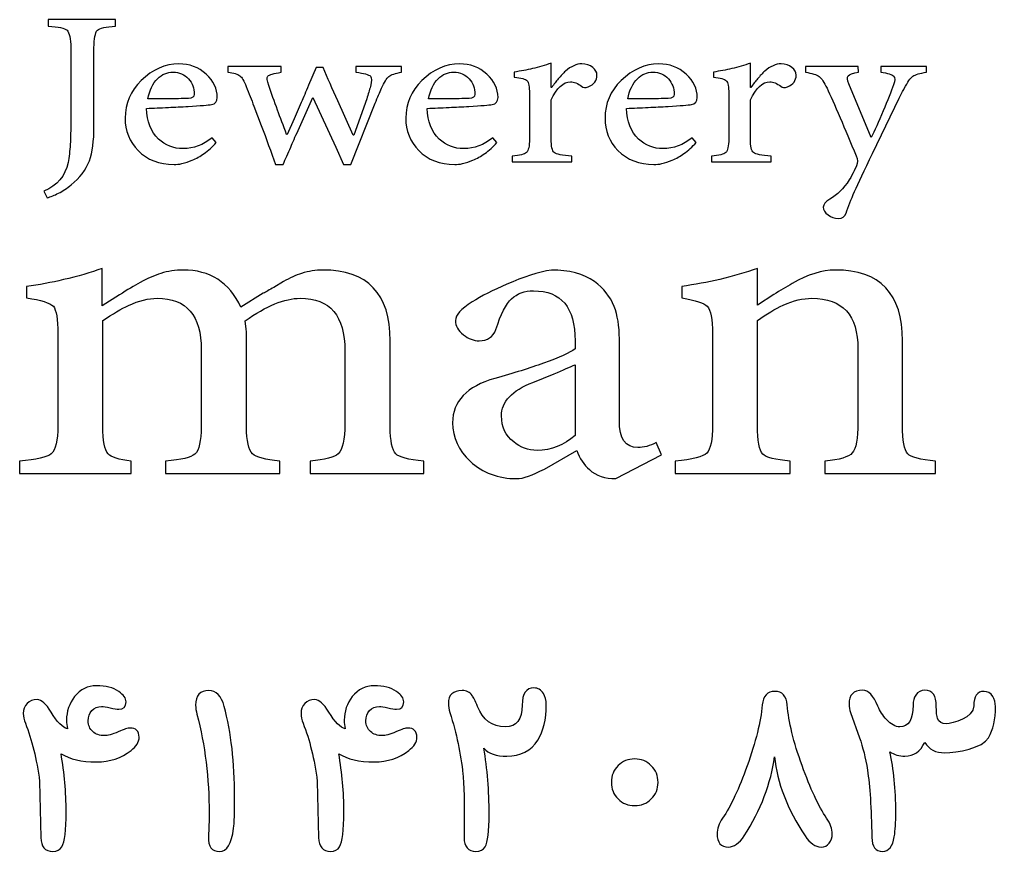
# Model space of a CAD drawing. Header units: millimetres. Extents: x -16 to 19.5, y -17.4 to 19.4.
# Drawn here: x 0.09 to 19.54, y -17.38 to -0.8 of the extents above; entities that cross this region are included whole.
import ezdxf

# ---------------------------------------------------------------- set-up
doc = ezdxf.new("R2010")
doc.units = ezdxf.units.MM
doc.header["$MEASUREMENT"] = 0
doc.layers.add('Layer 1', color=7, linetype='Continuous')

msp = doc.modelspace()

# ---------------------------------------------------------------- linework, layer by layer
at = {"layer": 'Layer 1', "color": 250}
for points, knots in [([(1.9991, -0.9267), (1.8048, -0.9387), (1.6849, -0.9666), (1.6401, -1.0103), (1.5935, -1.0562), (1.5699, -1.1716), (1.5699, -1.3568), (1.5699, -1.3568), (1.5699, -2.9266), (1.5699, -2.9266), (1.5699, -3.2173), (1.5395, -3.4452), (1.4796, -3.6103), (1.4101, -3.7934), (1.2884, -3.9536), (1.1137, -4.0912), (1.0333, -4.1564), (0.9493, -4.2122), (0.8622, -4.258), (0.7839, -4.2979), (0.7091, -4.3279), (0.6375, -4.3476), (0.6375, -4.3476), (0.5736, -4.2164), (0.5736, -4.2164), (0.8379, -4.1049), (0.9977, -3.9148), (1.0534, -3.6463), (1.0735, -3.5408), (1.088, -3.4181), (1.0972, -3.2791), (1.1039, -3.1577), (1.1074, -2.9993), (1.1074, -2.8042), (1.1074, -2.8042), (1.1074, -1.3568), (1.1074, -1.3568), (1.1074, -1.1716), (1.0827, -1.0562), (1.0333, -1.0103), (0.9864, -0.9666), (0.8612, -0.9387), (0.6576, -0.9267), (0.6576, -0.9267), (0.6576, -0.7955), (0.6576, -0.7955), (0.6576, -0.7955), (1.9991, -0.7955), (1.9991, -0.7955), (1.9991, -0.7955), (1.9991, -0.9267), (1.9991, -0.9267)], [0, 0, 0, 0, 0.0588235, 0.0588235, 0.0588235, 0.1176471, 0.1176471, 0.1176471, 0.1764706, 0.1764706, 0.1764706, 0.2352941, 0.2352941, 0.2352941, 0.2941176, 0.2941176, 0.2941176, 0.3529412, 0.3529412, 0.3529412, 0.4117647, 0.4117647, 0.4117647, 0.4705882, 0.4705882, 0.4705882, 0.5294118, 0.5294118, 0.5294118, 0.5882353, 0.5882353, 0.5882353, 0.6470588, 0.6470588, 0.6470588, 0.7058824, 0.7058824, 0.7058824, 0.7647059, 0.7647059, 0.7647059, 0.8235294, 0.8235294, 0.8235294, 0.8823529, 0.8823529, 0.8823529, 0.9411765, 0.9411765, 0.9411765, 1, 1, 1, 1]), ([(4.0086, -3.2465), (3.9324, -3.3318), (3.8509, -3.4056), (3.7637, -3.4673), (3.6875, -3.5209), (3.6092, -3.5657), (3.5291, -3.6014), (3.4593, -3.6292), (3.3901, -3.6511), (3.321, -3.667), (3.2653, -3.679), (3.2134, -3.685), (3.1665, -3.685), (2.8712, -3.685), (2.6324, -3.5915), (2.4486, -3.4045), (2.2768, -3.2295), (2.1907, -3.0143), (2.1907, -2.7596), (2.1907, -2.4672), (2.2969, -2.2181), (2.5093, -2.0131), (2.7375, -1.7905), (2.988, -1.6791), (3.2607, -1.6791), (3.2607, -1.6791), (3.2639, -1.6791), (3.2639, -1.6791), (3.4738, -1.6791), (3.6551, -1.7475), (3.8075, -1.8847), (3.9549, -2.0181), (4.0287, -2.1737), (4.0287, -2.3504), (4.0287, -2.428), (3.9895, -2.4749), (3.9116, -2.4908), (3.8509, -2.4989), (3.6964, -2.5109), (3.4484, -2.5264), (3.3164, -2.5346), (3.1845, -2.5416), (3.0525, -2.5476), (2.8984, -2.5557), (2.7537, -2.5614), (2.62, -2.5656), (2.6243, -2.8281), (2.7036, -3.0323), (2.8578, -3.1773), (2.9922, -3.305), (3.1552, -3.3685), (3.3478, -3.3685), (3.5556, -3.3685), (3.7482, -3.2958), (3.9246, -3.1505), (3.9246, -3.1505), (4.0086, -3.2465), (4.0086, -3.2465)], [0, 0, 0, 0, 0.0526316, 0.0526316, 0.0526316, 0.1052632, 0.1052632, 0.1052632, 0.1578947, 0.1578947, 0.1578947, 0.2105263, 0.2105263, 0.2105263, 0.2631579, 0.2631579, 0.2631579, 0.3157895, 0.3157895, 0.3157895, 0.3684211, 0.3684211, 0.3684211, 0.4210526, 0.4210526, 0.4210526, 0.4736842, 0.4736842, 0.4736842, 0.5263158, 0.5263158, 0.5263158, 0.5789474, 0.5789474, 0.5789474, 0.6315789, 0.6315789, 0.6315789, 0.6842105, 0.6842105, 0.6842105, 0.7368421, 0.7368421, 0.7368421, 0.7894737, 0.7894737, 0.7894737, 0.8421053, 0.8421053, 0.8421053, 0.8947368, 0.8947368, 0.8947368, 0.9473684, 0.9473684, 0.9473684, 1, 1, 1, 1]), ([(7.7018, -1.8462), (7.5786, -1.8642), (7.4936, -1.8931), (7.4467, -1.9326), (7.404, -1.9686), (7.3564, -2.0459), (7.3024, -2.1655), (7.2668, -2.2452), (7.2241, -2.3447), (7.1751, -2.4639), (7.1751, -2.4639), (6.6921, -3.6821), (6.6921, -3.6821), (6.6921, -3.6821), (6.5447, -3.6821), (6.5447, -3.6821), (6.5447, -3.6821), (6.3901, -3.336), (6.3901, -3.336), (6.3901, -3.336), (5.9305, -2.3507), (5.9305, -2.3507), (5.9305, -2.3507), (5.6387, -3.0044), (5.6387, -3.0044), (5.5805, -3.1317), (5.5315, -3.2432), (5.4913, -3.3385), (5.4376, -3.4602), (5.3882, -3.5745), (5.3434, -3.6821), (5.3434, -3.6821), (5.1858, -3.6821), (5.1858, -3.6821), (5.1011, -3.4372), (5.0069, -3.1794), (4.9042, -2.9088), (4.9042, -2.9088), (4.7564, -2.5207), (4.7564, -2.5207), (4.7099, -2.3955), (4.6594, -2.265), (4.6058, -2.1298), (4.561, -2.018), (4.5187, -1.9468), (4.4781, -1.9147), (4.4357, -1.8829), (4.3564, -1.86), (4.24, -1.8462), (4.24, -1.8462), (4.24, -1.7298), (4.24, -1.7298), (4.24, -1.7298), (5.3032, -1.7298), (5.3032, -1.7298), (5.3032, -1.7298), (5.3032, -1.8462), (5.3032, -1.8462), (5.1533, -1.8681), (5.0651, -1.8938), (5.0383, -1.9238), (5.0115, -1.9517), (5.0171, -2.0145), (5.0552, -2.1119), (5.1067, -2.2632), (5.1649, -2.4265), (5.2295, -2.6015), (5.2835, -2.749), (5.3434, -2.9098), (5.4108, -3.0852), (5.4108, -3.0852), (5.4207, -3.0852), (5.4207, -3.0852), (5.4207, -3.0852), (5.5618, -2.7747), (5.5618, -2.7747), (5.5618, -2.7747), (5.7026, -2.4491), (5.7026, -2.4491), (5.7449, -2.3517), (5.7932, -2.2371), (5.8469, -2.1059), (5.8469, -2.1059), (5.9978, -1.7506), (5.9978, -1.7506), (5.9978, -1.7506), (6.1386, -1.7506), (6.1386, -1.7506), (6.2257, -1.9573), (6.3231, -2.1803), (6.4304, -2.4191), (6.4304, -2.4191), (6.739, -3.1032), (6.739, -3.1032), (6.739, -3.1032), (6.7493, -3.1032), (6.7493, -3.1032), (6.7493, -3.1032), (7.0071, -2.3743), (7.0071, -2.3743), (7.0364, -2.283), (7.0611, -2.2015), (7.0812, -2.1298), (7.1123, -2.0244), (7.1123, -1.9559), (7.0812, -1.9238), (7.0477, -1.8921), (6.9514, -1.8663), (6.7927, -1.8462), (6.7927, -1.8462), (6.7927, -1.7298), (6.7927, -1.7298), (6.7927, -1.7298), (7.7018, -1.7298), (7.7018, -1.7298), (7.7018, -1.7298), (7.7018, -1.8462), (7.7018, -1.8462)], [0, 0, 0, 0, 0.025641, 0.025641, 0.025641, 0.0512821, 0.0512821, 0.0512821, 0.0769231, 0.0769231, 0.0769231, 0.1025641, 0.1025641, 0.1025641, 0.1282051, 0.1282051, 0.1282051, 0.1538462, 0.1538462, 0.1538462, 0.1794872, 0.1794872, 0.1794872, 0.2051282, 0.2051282, 0.2051282, 0.2307692, 0.2307692, 0.2307692, 0.2564103, 0.2564103, 0.2564103, 0.2820513, 0.2820513, 0.2820513, 0.3076923, 0.3076923, 0.3076923, 0.3333333, 0.3333333, 0.3333333, 0.3589744, 0.3589744, 0.3589744, 0.3846154, 0.3846154, 0.3846154, 0.4102564, 0.4102564, 0.4102564, 0.4358974, 0.4358974, 0.4358974, 0.4615385, 0.4615385, 0.4615385, 0.4871795, 0.4871795, 0.4871795, 0.5128205, 0.5128205, 0.5128205, 0.5384615, 0.5384615, 0.5384615, 0.5641026, 0.5641026, 0.5641026, 0.5897436, 0.5897436, 0.5897436, 0.6153846, 0.6153846, 0.6153846, 0.6410256, 0.6410256, 0.6410256, 0.6666667, 0.6666667, 0.6666667, 0.6923077, 0.6923077, 0.6923077, 0.7179487, 0.7179487, 0.7179487, 0.7435897, 0.7435897, 0.7435897, 0.7692308, 0.7692308, 0.7692308, 0.7948718, 0.7948718, 0.7948718, 0.8205128, 0.8205128, 0.8205128, 0.8461538, 0.8461538, 0.8461538, 0.8717949, 0.8717949, 0.8717949, 0.8974359, 0.8974359, 0.8974359, 0.9230769, 0.9230769, 0.9230769, 0.9487179, 0.9487179, 0.9487179, 0.974359, 0.974359, 0.974359, 1, 1, 1, 1]), ([(9.6034, -3.2465), (9.5272, -3.3318), (9.4457, -3.4056), (9.3586, -3.4673), (9.2824, -3.5209), (9.2041, -3.5657), (9.124, -3.6014), (9.0541, -3.6292), (8.985, -3.6511), (8.9158, -3.667), (8.8601, -3.679), (8.8083, -3.685), (8.7613, -3.685), (8.4661, -3.685), (8.2272, -3.5915), (8.0434, -3.4045), (7.8716, -3.2295), (7.7855, -3.0143), (7.7855, -2.7596), (7.7855, -2.4672), (7.8917, -2.2181), (8.1041, -2.0131), (8.3324, -1.7905), (8.5828, -1.6791), (8.8555, -1.6791), (8.8555, -1.6791), (8.8587, -1.6791), (8.8587, -1.6791), (9.0686, -1.6791), (9.2499, -1.7475), (9.4023, -1.8847), (9.5498, -2.0181), (9.6235, -2.1737), (9.6235, -2.3504), (9.6235, -2.428), (9.5844, -2.4749), (9.5064, -2.4908), (9.4457, -2.4989), (9.2912, -2.5109), (9.0432, -2.5264), (8.9113, -2.5346), (8.7793, -2.5416), (8.6474, -2.5476), (8.4932, -2.5557), (8.3486, -2.5614), (8.2149, -2.5656), (8.2191, -2.8281), (8.2985, -3.0323), (8.4527, -3.1773), (8.5871, -3.305), (8.75, -3.3685), (8.9427, -3.3685), (9.1504, -3.3685), (9.3431, -3.2958), (9.5195, -3.1505), (9.5195, -3.1505), (9.6034, -3.2465), (9.6034, -3.2465)], [0, 0, 0, 0, 0.0526316, 0.0526316, 0.0526316, 0.1052632, 0.1052632, 0.1052632, 0.1578947, 0.1578947, 0.1578947, 0.2105263, 0.2105263, 0.2105263, 0.2631579, 0.2631579, 0.2631579, 0.3157895, 0.3157895, 0.3157895, 0.3684211, 0.3684211, 0.3684211, 0.4210526, 0.4210526, 0.4210526, 0.4736842, 0.4736842, 0.4736842, 0.5263158, 0.5263158, 0.5263158, 0.5789474, 0.5789474, 0.5789474, 0.6315789, 0.6315789, 0.6315789, 0.6842105, 0.6842105, 0.6842105, 0.7368421, 0.7368421, 0.7368421, 0.7894737, 0.7894737, 0.7894737, 0.8421053, 0.8421053, 0.8421053, 0.8947368, 0.8947368, 0.8947368, 0.9473684, 0.9473684, 0.9473684, 1, 1, 1, 1]), ([(10.6935, -2.1508), (10.7383, -2.0848), (10.782, -2.0269), (10.8244, -1.9776), (10.8738, -1.9179), (10.9214, -1.8668), (10.9687, -1.8252), (11.0805, -1.7278), (11.1888, -1.6791), (11.2939, -1.6791), (11.3811, -1.6791), (11.4537, -1.7027), (11.5119, -1.7504), (11.568, -1.7945), (11.5959, -1.8453), (11.5959, -1.9028), (11.5959, -2.0121), (11.538, -2.0908), (11.4213, -2.1388), (11.3655, -2.1585), (11.3207, -2.1546), (11.2876, -2.1268), (11.2138, -2.0672), (11.1412, -2.0372), (11.0692, -2.0372), (10.9239, -2.0372), (10.7954, -2.1578), (10.6836, -2.3984), (10.6836, -2.3984), (10.6836, -3.1774), (10.6836, -3.1774), (10.6836, -3.3227), (10.7037, -3.4123), (10.7439, -3.4462), (10.7866, -3.48), (10.9038, -3.504), (11.0964, -3.5178), (11.0964, -3.5178), (11.0964, -3.6342), (11.0964, -3.6342), (11.0964, -3.6342), (9.9054, -3.6342), (9.9054, -3.6342), (9.9054, -3.6342), (9.9054, -3.5178), (9.9054, -3.5178), (10.0596, -3.504), (10.1548, -3.48), (10.1904, -3.4462), (10.2307, -3.4081), (10.2508, -3.3192), (10.2508, -3.1774), (10.2508, -3.1774), (10.2508, -2.2732), (10.2508, -2.2732), (10.2508, -2.1356), (10.2352, -2.0502), (10.2038, -2.0164), (10.1724, -1.9843), (10.0864, -1.9596), (9.9456, -1.9416), (9.9456, -1.9416), (9.9456, -1.8431), (9.9456, -1.8431), (10.0775, -1.823), (10.1996, -1.8005), (10.3111, -1.7747), (10.4384, -1.7447), (10.563, -1.7077), (10.6836, -1.6639), (10.6836, -1.6639), (10.6836, -2.1508), (10.6836, -2.1508), (10.6836, -2.1508), (10.6935, -2.1508), (10.6935, -2.1508)], [0, 0, 0, 0, 0.04, 0.04, 0.04, 0.08, 0.08, 0.08, 0.12, 0.12, 0.12, 0.16, 0.16, 0.16, 0.2, 0.2, 0.2, 0.24, 0.24, 0.24, 0.28, 0.28, 0.28, 0.32, 0.32, 0.32, 0.36, 0.36, 0.36, 0.4, 0.4, 0.4, 0.44, 0.44, 0.44, 0.48, 0.48, 0.48, 0.52, 0.52, 0.52, 0.56, 0.56, 0.56, 0.6, 0.6, 0.6, 0.64, 0.64, 0.64, 0.68, 0.68, 0.68, 0.72, 0.72, 0.72, 0.76, 0.76, 0.76, 0.8, 0.8, 0.8, 0.84, 0.84, 0.84, 0.88, 0.88, 0.88, 0.92, 0.92, 0.92, 0.96, 0.96, 0.96, 1, 1, 1, 1]), ([(13.5749, -3.2465), (13.4987, -3.3318), (13.4172, -3.4056), (13.3301, -3.4673), (13.2539, -3.5209), (13.1756, -3.5657), (13.0955, -3.6014), (13.0256, -3.6292), (12.9565, -3.6511), (12.8874, -3.667), (12.8316, -3.679), (12.7798, -3.685), (12.7328, -3.685), (12.4376, -3.685), (12.1987, -3.5915), (12.0149, -3.4045), (11.8431, -3.2295), (11.7571, -3.0143), (11.7571, -2.7596), (11.7571, -2.4672), (11.8632, -2.2181), (12.0756, -2.0131), (12.3039, -1.7905), (12.5543, -1.6791), (12.827, -1.6791), (12.827, -1.6791), (12.8302, -1.6791), (12.8302, -1.6791), (13.0401, -1.6791), (13.2214, -1.7475), (13.3738, -1.8847), (13.5213, -2.0181), (13.595, -2.1737), (13.595, -2.3504), (13.595, -2.428), (13.5559, -2.4749), (13.4779, -2.4908), (13.4172, -2.4989), (13.2627, -2.5109), (13.0147, -2.5264), (12.8828, -2.5346), (12.7508, -2.5416), (12.6189, -2.5476), (12.4647, -2.5557), (12.3201, -2.5614), (12.1864, -2.5656), (12.1906, -2.8281), (12.27, -3.0323), (12.4242, -3.1773), (12.5586, -3.305), (12.7215, -3.3685), (12.9142, -3.3685), (13.1219, -3.3685), (13.3146, -3.2958), (13.491, -3.1505), (13.491, -3.1505), (13.5749, -3.2465), (13.5749, -3.2465)], [0, 0, 0, 0, 0.0526316, 0.0526316, 0.0526316, 0.1052632, 0.1052632, 0.1052632, 0.1578947, 0.1578947, 0.1578947, 0.2105263, 0.2105263, 0.2105263, 0.2631579, 0.2631579, 0.2631579, 0.3157895, 0.3157895, 0.3157895, 0.3684211, 0.3684211, 0.3684211, 0.4210526, 0.4210526, 0.4210526, 0.4736842, 0.4736842, 0.4736842, 0.5263158, 0.5263158, 0.5263158, 0.5789474, 0.5789474, 0.5789474, 0.6315789, 0.6315789, 0.6315789, 0.6842105, 0.6842105, 0.6842105, 0.7368421, 0.7368421, 0.7368421, 0.7894737, 0.7894737, 0.7894737, 0.8421053, 0.8421053, 0.8421053, 0.8947368, 0.8947368, 0.8947368, 0.9473684, 0.9473684, 0.9473684, 1, 1, 1, 1]), ([(14.665, -2.1508), (14.7098, -2.0848), (14.7535, -2.0269), (14.7959, -1.9776), (14.8453, -1.9179), (14.8929, -1.8668), (14.9402, -1.8252), (15.052, -1.7278), (15.1603, -1.6791), (15.2654, -1.6791), (15.3526, -1.6791), (15.4252, -1.7027), (15.4834, -1.7504), (15.5395, -1.7945), (15.5674, -1.8453), (15.5674, -1.9028), (15.5674, -2.0121), (15.5095, -2.0908), (15.3928, -2.1388), (15.337, -2.1585), (15.2922, -2.1546), (15.2591, -2.1268), (15.1853, -2.0672), (15.1127, -2.0372), (15.0407, -2.0372), (14.8954, -2.0372), (14.767, -2.1578), (14.6551, -2.3984), (14.6551, -2.3984), (14.6551, -3.1774), (14.6551, -3.1774), (14.6551, -3.3227), (14.6752, -3.4123), (14.7154, -3.4462), (14.7581, -3.48), (14.8753, -3.504), (15.0679, -3.5178), (15.0679, -3.5178), (15.0679, -3.6342), (15.0679, -3.6342), (15.0679, -3.6342), (13.8769, -3.6342), (13.8769, -3.6342), (13.8769, -3.6342), (13.8769, -3.5178), (13.8769, -3.5178), (14.0311, -3.504), (14.1263, -3.48), (14.1619, -3.4462), (14.2022, -3.4081), (14.2223, -3.3192), (14.2223, -3.1774), (14.2223, -3.1774), (14.2223, -2.2732), (14.2223, -2.2732), (14.2223, -2.1356), (14.2067, -2.0502), (14.1753, -2.0164), (14.1439, -1.9843), (14.0579, -1.9596), (13.9171, -1.9416), (13.9171, -1.9416), (13.9171, -1.8431), (13.9171, -1.8431), (14.049, -1.823), (14.1711, -1.8005), (14.2826, -1.7747), (14.4099, -1.7447), (14.5345, -1.7077), (14.6551, -1.6639), (14.6551, -1.6639), (14.6551, -2.1508), (14.6551, -2.1508), (14.6551, -2.1508), (14.665, -2.1508), (14.665, -2.1508)], [0, 0, 0, 0, 0.04, 0.04, 0.04, 0.08, 0.08, 0.08, 0.12, 0.12, 0.12, 0.16, 0.16, 0.16, 0.2, 0.2, 0.2, 0.24, 0.24, 0.24, 0.28, 0.28, 0.28, 0.32, 0.32, 0.32, 0.36, 0.36, 0.36, 0.4, 0.4, 0.4, 0.44, 0.44, 0.44, 0.48, 0.48, 0.48, 0.52, 0.52, 0.52, 0.56, 0.56, 0.56, 0.6, 0.6, 0.6, 0.64, 0.64, 0.64, 0.68, 0.68, 0.68, 0.72, 0.72, 0.72, 0.76, 0.76, 0.76, 0.8, 0.8, 0.8, 0.84, 0.84, 0.84, 0.88, 0.88, 0.88, 0.92, 0.92, 0.92, 0.96, 0.96, 0.96, 1, 1, 1, 1]), ([(18.1638, -1.8462), (18.0319, -1.8642), (17.9412, -1.891), (17.8918, -1.927), (17.8453, -1.9605), (17.7881, -2.0413), (17.7211, -2.1687), (17.6918, -2.2205), (17.6583, -2.2858), (17.6202, -2.3655), (17.6202, -2.3655), (17.0903, -3.4641), (17.0903, -3.4641), (16.9249, -3.8024), (16.8049, -4.0564), (16.7312, -4.2253), (16.6596, -4.3823), (16.6028, -4.5259), (16.5604, -4.655), (16.54, -4.7249), (16.4888, -4.7598), (16.4063, -4.7598), (16.3325, -4.7598), (16.2641, -4.7365), (16.2017, -4.6907), (16.1389, -4.6434), (16.1075, -4.5912), (16.1075, -4.5358), (16.1075, -4.4779), (16.1502, -4.4243), (16.2348, -4.3746), (16.3848, -4.2948), (16.5146, -4.1664), (16.6243, -3.9893), (16.6645, -3.9237), (16.698, -3.8652), (16.7248, -3.8133), (16.7248, -3.8133), (16.7718, -3.7089), (16.7718, -3.7089), (16.7961, -3.6531), (16.7929, -3.5875), (16.7615, -3.512), (16.6497, -3.2372), (16.5435, -2.9846), (16.443, -2.7536), (16.3336, -2.4992), (16.2461, -2.3027), (16.1816, -2.1655), (16.1255, -2.048), (16.074, -1.9707), (16.027, -1.9326), (15.9734, -1.8931), (15.8817, -1.8642), (15.7519, -1.8462), (15.7519, -1.8462), (15.7519, -1.7298), (15.7519, -1.7298), (15.7519, -1.7298), (16.8049, -1.7298), (16.8049, -1.7298), (16.8049, -1.7298), (16.812, -1.8462), (16.812, -1.8462), (16.6956, -1.8642), (16.6264, -1.8878), (16.6038, -1.9178), (16.5795, -1.9457), (16.583, -1.9997), (16.6141, -2.079), (16.6141, -2.079), (17.0635, -3.1476), (17.0635, -3.1476), (17.1281, -3.016), (17.2078, -2.8389), (17.3016, -2.6163), (17.3891, -2.4075), (17.4583, -2.2332), (17.5098, -2.0939), (17.5408, -2.0124), (17.5408, -1.9559), (17.5098, -1.9238), (17.4762, -1.89), (17.3912, -1.8642), (17.2547, -1.8462), (17.2547, -1.8462), (17.2547, -1.7298), (17.2547, -1.7298), (17.2547, -1.7298), (18.1638, -1.7298), (18.1638, -1.7298), (18.1638, -1.7298), (18.1638, -1.8462), (18.1638, -1.8462)], [0, 0, 0, 0, 0.0322581, 0.0322581, 0.0322581, 0.0645161, 0.0645161, 0.0645161, 0.0967742, 0.0967742, 0.0967742, 0.1290323, 0.1290323, 0.1290323, 0.1612903, 0.1612903, 0.1612903, 0.1935484, 0.1935484, 0.1935484, 0.2258065, 0.2258065, 0.2258065, 0.2580645, 0.2580645, 0.2580645, 0.2903226, 0.2903226, 0.2903226, 0.3225806, 0.3225806, 0.3225806, 0.3548387, 0.3548387, 0.3548387, 0.3870968, 0.3870968, 0.3870968, 0.4193548, 0.4193548, 0.4193548, 0.4516129, 0.4516129, 0.4516129, 0.483871, 0.483871, 0.483871, 0.516129, 0.516129, 0.516129, 0.5483871, 0.5483871, 0.5483871, 0.5806452, 0.5806452, 0.5806452, 0.6129032, 0.6129032, 0.6129032, 0.6451613, 0.6451613, 0.6451613, 0.6774194, 0.6774194, 0.6774194, 0.7096774, 0.7096774, 0.7096774, 0.7419355, 0.7419355, 0.7419355, 0.7741935, 0.7741935, 0.7741935, 0.8064516, 0.8064516, 0.8064516, 0.8387097, 0.8387097, 0.8387097, 0.8709677, 0.8709677, 0.8709677, 0.9032258, 0.9032258, 0.9032258, 0.9354839, 0.9354839, 0.9354839, 0.9677419, 0.9677419, 0.9677419, 1, 1, 1, 1]), ([(3.1432, -1.8431), (3.0293, -1.8431), (2.9273, -1.8869), (2.8381, -1.9743), (2.7417, -2.0703), (2.6772, -2.2044), (2.6433, -2.3776), (2.6433, -2.3776), (3.0427, -2.3776), (3.0427, -2.3776), (3.1926, -2.3755), (3.3288, -2.3726), (3.4519, -2.3684), (3.5302, -2.3663), (3.569, -2.3384), (3.569, -2.2848), (3.569, -2.1655), (3.5313, -2.0629), (3.4551, -1.9775), (3.3746, -1.8879), (3.2716, -1.8431), (3.1467, -1.8431), (3.1467, -1.8431), (3.1432, -1.8431), (3.1432, -1.8431)], [0, 0, 0, 0, 0.125, 0.125, 0.125, 0.25, 0.25, 0.25, 0.375, 0.375, 0.375, 0.5, 0.5, 0.5, 0.625, 0.625, 0.625, 0.75, 0.75, 0.75, 0.875, 0.875, 0.875, 1, 1, 1, 1]), ([(8.738, -1.8431), (8.6241, -1.8431), (8.5221, -1.8869), (8.4329, -1.9743), (8.3366, -2.0703), (8.272, -2.2044), (8.2382, -2.3776), (8.2382, -2.3776), (8.6375, -2.3776), (8.6375, -2.3776), (8.7874, -2.3755), (8.9236, -2.3726), (9.0467, -2.3684), (9.125, -2.3663), (9.1639, -2.3384), (9.1639, -2.2848), (9.1639, -2.1655), (9.1261, -2.0629), (9.0499, -1.9775), (8.9695, -1.8879), (8.8665, -1.8431), (8.7416, -1.8431), (8.7416, -1.8431), (8.738, -1.8431), (8.738, -1.8431)], [0, 0, 0, 0, 0.125, 0.125, 0.125, 0.25, 0.25, 0.25, 0.375, 0.375, 0.375, 0.5, 0.5, 0.5, 0.625, 0.625, 0.625, 0.75, 0.75, 0.75, 0.875, 0.875, 0.875, 1, 1, 1, 1]), ([(12.7096, -1.8431), (12.5956, -1.8431), (12.4937, -1.8869), (12.4044, -1.9743), (12.3081, -2.0703), (12.2435, -2.2044), (12.2097, -2.3776), (12.2097, -2.3776), (12.609, -2.3776), (12.609, -2.3776), (12.7589, -2.3755), (12.8951, -2.3726), (13.0182, -2.3684), (13.0965, -2.3663), (13.1354, -2.3384), (13.1354, -2.2848), (13.1354, -2.1655), (13.0976, -2.0629), (13.0214, -1.9775), (12.941, -1.8879), (12.838, -1.8431), (12.7131, -1.8431), (12.7131, -1.8431), (12.7096, -1.8431), (12.7096, -1.8431)], [0, 0, 0, 0, 0.125, 0.125, 0.125, 0.25, 0.25, 0.25, 0.375, 0.375, 0.375, 0.5, 0.5, 0.5, 0.625, 0.625, 0.625, 0.75, 0.75, 0.75, 0.875, 0.875, 0.875, 1, 1, 1, 1]), ([(5.8762, -9.8395), (5.8762, -9.8395), (5.8762, -9.5982), (5.8762, -9.5982), (6.1775, -9.5693), (6.3655, -9.5199), (6.4399, -9.4501), (6.5274, -9.3629), (6.5715, -9.1654), (6.5715, -8.856), (6.5715, -8.856), (6.5715, -7.3958), (6.5715, -7.3958), (6.5715, -6.6991), (6.2752, -6.3502), (5.6818, -6.3502), (5.371, -6.3502), (5.0052, -6.5008), (4.5836, -6.8021), (4.5836, -6.8021), (4.6044, -6.969), (4.6044, -6.969), (4.609, -7.0395), (4.6111, -7.1094), (4.6111, -7.1796), (4.6111, -7.1796), (4.6111, -8.9177), (4.6111, -8.9177), (4.6111, -9.1943), (4.6503, -9.3714), (4.7297, -9.4501), (4.8034, -9.5199), (4.9847, -9.5693), (5.2719, -9.5982), (5.2719, -9.5982), (5.2719, -9.8395), (5.2719, -9.8395), (5.2719, -9.8395), (2.999, -9.8395), (2.999, -9.8395), (2.999, -9.8395), (2.999, -9.5982), (2.999, -9.5982), (3.3136, -9.5693), (3.508, -9.522), (3.5824, -9.4561), (3.6657, -9.3774), (3.708, -9.1943), (3.708, -8.9057), (3.708, -8.9057), (3.708, -7.3775), (3.708, -7.3775), (3.708, -6.6927), (3.4156, -6.3502), (2.8314, -6.3502), (2.6557, -6.3502), (2.4656, -6.3978), (2.2616, -6.4927), (2.1135, -6.5587), (1.942, -6.6596), (1.7474, -6.7958), (1.7474, -6.7958), (1.7474, -8.9057), (1.7474, -8.9057), (1.7474, -9.1901), (1.7823, -9.3714), (1.8517, -9.4501), (1.912, -9.5199), (2.0648, -9.5693), (2.3107, -9.5982), (2.3107, -9.5982), (2.3107, -9.8395), (2.3107, -9.8395), (2.3107, -9.8395), (0.0862, -9.8395), (0.0862, -9.8395), (0.0862, -9.8395), (0.0862, -9.5982), (0.0862, -9.5982), (0.4241, -9.5693), (0.6354, -9.5199), (0.7187, -9.4501), (0.8065, -9.3714), (0.8506, -9.1858), (0.8506, -8.893), (0.8506, -8.893), (0.8506, -7.0554), (0.8506, -7.0554), (0.8506, -6.7672), (0.8203, -6.5855), (0.7603, -6.5111), (0.6954, -6.4412), (0.5173, -6.3855), (0.2252, -6.3442), (0.2252, -6.3442), (0.2252, -6.1152), (0.2252, -6.1152), (0.4753, -6.0824), (0.7208, -6.0373), (0.9618, -5.9794), (1.2493, -5.9135), (1.5065, -5.839), (1.7336, -5.7565), (1.7336, -5.7565), (1.7336, -6.4987), (1.7336, -6.4987), (1.7336, -6.4987), (2.081, -6.2825), (2.081, -6.2825), (2.2341, -6.1833), (2.3703, -6.1008), (2.491, -6.0348), (2.6441, -5.9523), (2.7806, -5.8926), (2.9009, -5.8556), (3.0452, -5.8101), (3.1933, -5.7875), (3.3461, -5.7875), (3.8837, -5.7875), (4.2679, -6.0348), (4.5004, -6.5298), (4.5004, -6.5298), (4.9445, -6.2514), (4.9445, -6.2514), (5.0006, -6.2225), (5.0701, -6.1833), (5.1534, -6.1339), (5.1534, -6.1339), (5.3485, -6.0165), (5.3485, -6.0165), (5.473, -5.9463), (5.5936, -5.8926), (5.7093, -5.8556), (5.8536, -5.8101), (5.9919, -5.7875), (6.127, -5.7875), (7.0256, -5.7875), (7.4754, -6.2578), (7.4754, -7.1979), (7.4754, -7.1979), (7.4754, -8.9057), (7.4754, -8.9057), (7.4754, -9.1985), (7.5127, -9.3795), (7.5865, -9.4501), (7.651, -9.5157), (7.8366, -9.5654), (8.1425, -9.5982), (8.1425, -9.5982), (8.1425, -9.8395), (8.1425, -9.8395), (8.1425, -9.8395), (5.8762, -9.8395), (5.8762, -9.8395)], [0, 0, 0, 0, 0.0196078, 0.0196078, 0.0196078, 0.0392157, 0.0392157, 0.0392157, 0.0588235, 0.0588235, 0.0588235, 0.0784314, 0.0784314, 0.0784314, 0.0980392, 0.0980392, 0.0980392, 0.1176471, 0.1176471, 0.1176471, 0.1372549, 0.1372549, 0.1372549, 0.1568627, 0.1568627, 0.1568627, 0.1764706, 0.1764706, 0.1764706, 0.1960784, 0.1960784, 0.1960784, 0.2156863, 0.2156863, 0.2156863, 0.2352941, 0.2352941, 0.2352941, 0.254902, 0.254902, 0.254902, 0.2745098, 0.2745098, 0.2745098, 0.2941176, 0.2941176, 0.2941176, 0.3137255, 0.3137255, 0.3137255, 0.3333333, 0.3333333, 0.3333333, 0.3529412, 0.3529412, 0.3529412, 0.372549, 0.372549, 0.372549, 0.3921569, 0.3921569, 0.3921569, 0.4117647, 0.4117647, 0.4117647, 0.4313725, 0.4313725, 0.4313725, 0.4509804, 0.4509804, 0.4509804, 0.4705882, 0.4705882, 0.4705882, 0.4901961, 0.4901961, 0.4901961, 0.5098039, 0.5098039, 0.5098039, 0.5294118, 0.5294118, 0.5294118, 0.5490196, 0.5490196, 0.5490196, 0.5686275, 0.5686275, 0.5686275, 0.5882353, 0.5882353, 0.5882353, 0.6078431, 0.6078431, 0.6078431, 0.627451, 0.627451, 0.627451, 0.6470588, 0.6470588, 0.6470588, 0.6666667, 0.6666667, 0.6666667, 0.6862745, 0.6862745, 0.6862745, 0.7058824, 0.7058824, 0.7058824, 0.7254902, 0.7254902, 0.7254902, 0.745098, 0.745098, 0.745098, 0.7647059, 0.7647059, 0.7647059, 0.7843137, 0.7843137, 0.7843137, 0.8039216, 0.8039216, 0.8039216, 0.8235294, 0.8235294, 0.8235294, 0.8431373, 0.8431373, 0.8431373, 0.8627451, 0.8627451, 0.8627451, 0.8823529, 0.8823529, 0.8823529, 0.9019608, 0.9019608, 0.9019608, 0.9215686, 0.9215686, 0.9215686, 0.9411765, 0.9411765, 0.9411765, 0.9607843, 0.9607843, 0.9607843, 0.9803922, 0.9803922, 0.9803922, 1, 1, 1, 1]), ([(11.9731, -9.9448), (11.7547, -9.9448), (11.5787, -9.8851), (11.4446, -9.7655), (11.3335, -9.6703), (11.2499, -9.5426), (11.1945, -9.3817), (11.1945, -9.3817), (10.5479, -9.7532), (10.5479, -9.7532), (10.3069, -9.8809), (10.1238, -9.9448), (9.9986, -9.9448), (9.6278, -9.9448), (9.3174, -9.829), (9.0673, -9.5983), (8.8355, -9.3838), (8.7198, -9.1281), (8.7198, -8.831), (8.7198, -8.4021), (8.9999, -8.1075), (9.5608, -7.9463), (9.9362, -7.8433), (10.2582, -7.7424), (10.5271, -7.6432), (10.8467, -7.5321), (11.0576, -7.4372), (11.1596, -7.3585), (11.1596, -7.3585), (11.1596, -7.1977), (11.1596, -7.1977), (11.1596, -6.5341), (10.8841, -6.2018), (10.3323, -6.2018), (10.1517, -6.2018), (10.0057, -6.2558), (9.8945, -6.3627), (9.7834, -6.4618), (9.679, -6.666), (9.5816, -6.9754), (9.5259, -7.1236), (9.4151, -7.1977), (9.2479, -7.1977), (9.1413, -7.1977), (9.0369, -7.1589), (8.935, -7.0802), (8.8288, -6.9938), (8.7752, -6.8992), (8.7752, -6.7959), (8.7752, -6.6844), (8.8866, -6.5609), (9.1092, -6.4247), (9.2945, -6.3051), (9.5234, -6.1877), (9.7972, -6.072), (10.1309, -5.9277), (10.4276, -5.8328), (10.6869, -5.7873), (11.0389, -5.7873), (11.3265, -5.8638), (11.5491, -6.0166), (11.7297, -6.1527), (11.8591, -6.3175), (11.9382, -6.5112), (12.0077, -6.6886), (12.0426, -6.9052), (12.0426, -7.161), (12.0426, -7.161), (12.0426, -8.7876), (12.0426, -8.7876), (12.0426, -9.1468), (12.1654, -9.3263), (12.4109, -9.3263), (12.5266, -9.3263), (12.6497, -9.2932), (12.7792, -9.2269), (12.7792, -9.2269), (12.8836, -9.4685), (12.8836, -9.4685), (12.8836, -9.4685), (11.9731, -9.9448), (11.9731, -9.9448)], [0, 0, 0, 0, 0.037037, 0.037037, 0.037037, 0.0740741, 0.0740741, 0.0740741, 0.1111111, 0.1111111, 0.1111111, 0.1481481, 0.1481481, 0.1481481, 0.1851852, 0.1851852, 0.1851852, 0.2222222, 0.2222222, 0.2222222, 0.2592593, 0.2592593, 0.2592593, 0.2962963, 0.2962963, 0.2962963, 0.3333333, 0.3333333, 0.3333333, 0.3703704, 0.3703704, 0.3703704, 0.4074074, 0.4074074, 0.4074074, 0.4444444, 0.4444444, 0.4444444, 0.4814815, 0.4814815, 0.4814815, 0.5185185, 0.5185185, 0.5185185, 0.5555556, 0.5555556, 0.5555556, 0.5925926, 0.5925926, 0.5925926, 0.6296296, 0.6296296, 0.6296296, 0.6666667, 0.6666667, 0.6666667, 0.7037037, 0.7037037, 0.7037037, 0.7407407, 0.7407407, 0.7407407, 0.7777778, 0.7777778, 0.7777778, 0.8148148, 0.8148148, 0.8148148, 0.8518519, 0.8518519, 0.8518519, 0.8888889, 0.8888889, 0.8888889, 0.9259259, 0.9259259, 0.9259259, 0.962963, 0.962963, 0.962963, 1, 1, 1, 1]), ([(16.1367, -9.8395), (16.1367, -9.8395), (16.1367, -9.5982), (16.1367, -9.5982), (16.4334, -9.5693), (16.6161, -9.5136), (16.686, -9.4314), (16.7601, -9.3488), (16.7971, -9.1488), (16.7971, -8.8313), (16.7971, -8.8313), (16.7971, -7.3588), (16.7971, -7.3588), (16.7971, -6.6864), (16.4913, -6.3502), (15.8795, -6.3502), (15.7032, -6.3502), (15.5134, -6.3957), (15.3095, -6.4864), (15.1472, -6.5608), (14.9757, -6.6638), (14.7951, -6.7958), (14.7951, -6.7958), (14.7951, -8.887), (14.7951, -8.887), (14.7951, -9.1922), (14.83, -9.3816), (14.8992, -9.4561), (14.9644, -9.522), (15.1472, -9.5693), (15.4484, -9.5982), (15.4484, -9.5982), (15.4484, -9.8395), (15.4484, -9.8395), (15.4484, -9.8395), (13.1547, -9.8395), (13.1547, -9.8395), (13.1547, -9.8395), (13.1547, -9.5982), (13.1547, -9.5982), (13.5022, -9.5612), (13.7131, -9.5076), (13.7872, -9.4374), (13.8613, -9.3629), (13.8983, -9.1756), (13.8983, -8.8747), (13.8983, -8.8747), (13.8983, -7.0554), (13.8983, -7.0554), (13.8983, -6.7672), (13.8638, -6.5855), (13.7939, -6.5111), (13.7336, -6.4454), (13.5646, -6.3897), (13.2866, -6.3442), (13.2866, -6.3442), (13.2866, -6.1152), (13.2866, -6.1152), (13.5459, -6.0782), (13.7985, -6.0309), (14.0444, -5.9731), (14.3132, -5.911), (14.5633, -5.839), (14.7951, -5.7565), (14.7951, -5.7565), (14.7951, -6.4864), (14.7951, -6.4864), (14.7951, -6.4864), (15.1218, -6.2761), (15.1218, -6.2761), (15.247, -6.1982), (15.3698, -6.1237), (15.4901, -6.0535), (15.8009, -5.8764), (16.0856, -5.7875), (16.3452, -5.7875), (17.2395, -5.7875), (17.6872, -6.2578), (17.6872, -7.1979), (17.6872, -7.1979), (17.6872, -8.887), (17.6872, -8.887), (17.6872, -9.1879), (17.7214, -9.3756), (17.7909, -9.4501), (17.8558, -9.5157), (18.0414, -9.5654), (18.3472, -9.5982), (18.3472, -9.5982), (18.3472, -9.8395), (18.3472, -9.8395), (18.3472, -9.8395), (16.1367, -9.8395), (16.1367, -9.8395)], [0, 0, 0, 0, 0.0322581, 0.0322581, 0.0322581, 0.0645161, 0.0645161, 0.0645161, 0.0967742, 0.0967742, 0.0967742, 0.1290323, 0.1290323, 0.1290323, 0.1612903, 0.1612903, 0.1612903, 0.1935484, 0.1935484, 0.1935484, 0.2258065, 0.2258065, 0.2258065, 0.2580645, 0.2580645, 0.2580645, 0.2903226, 0.2903226, 0.2903226, 0.3225806, 0.3225806, 0.3225806, 0.3548387, 0.3548387, 0.3548387, 0.3870968, 0.3870968, 0.3870968, 0.4193548, 0.4193548, 0.4193548, 0.4516129, 0.4516129, 0.4516129, 0.483871, 0.483871, 0.483871, 0.516129, 0.516129, 0.516129, 0.5483871, 0.5483871, 0.5483871, 0.5806452, 0.5806452, 0.5806452, 0.6129032, 0.6129032, 0.6129032, 0.6451613, 0.6451613, 0.6451613, 0.6774194, 0.6774194, 0.6774194, 0.7096774, 0.7096774, 0.7096774, 0.7419355, 0.7419355, 0.7419355, 0.7741935, 0.7741935, 0.7741935, 0.8064516, 0.8064516, 0.8064516, 0.8387097, 0.8387097, 0.8387097, 0.8709677, 0.8709677, 0.8709677, 0.9032258, 0.9032258, 0.9032258, 0.9354839, 0.9354839, 0.9354839, 0.9677419, 0.9677419, 0.9677419, 1, 1, 1, 1]), ([(11.1596, -7.6743), (11.0626, -7.7198), (10.9232, -7.7794), (10.7423, -7.8538), (10.7423, -7.8538), (10.3186, -8.0271), (10.3186, -8.0271), (9.9016, -8.1879), (9.6931, -8.4105), (9.6931, -8.6952), (9.6931, -8.9139), (9.7739, -9.0868), (9.9362, -9.2145), (10.0706, -9.3263), (10.2258, -9.3817), (10.4022, -9.3817), (10.6844, -9.3817), (10.937, -9.2829), (11.1596, -9.0847), (11.1596, -9.0847), (11.1596, -7.6743), (11.1596, -7.6743)], [0, 0, 0, 0, 0.1428571, 0.1428571, 0.1428571, 0.2857143, 0.2857143, 0.2857143, 0.4285714, 0.4285714, 0.4285714, 0.5714286, 0.5714286, 0.5714286, 0.7142857, 0.7142857, 0.7142857, 0.8571429, 0.8571429, 0.8571429, 1, 1, 1, 1]), ([(2.3088, -15.3641), (2.1169, -15.5151), (1.8869, -15.5902), (1.6185, -15.5902), (1.3208, -15.5902), (1.0858, -15.5355), (0.9137, -15.4265), (0.9818, -15.8104), (1.0156, -16.1956), (1.0156, -16.5829), (1.0156, -16.9523), (0.9874, -17.1844), (0.9313, -17.2807), (0.8946, -17.3418), (0.8343, -17.3725), (0.75, -17.3725), (0.5944, -17.3725), (0.515, -17.28), (0.5115, -17.0945), (0.5115, -17.0945), (0.4868, -15.9772), (0.4868, -15.9772), (0.4272, -15.5306), (0.3327, -15.145), (0.2039, -14.8205), (0.1757, -14.7496), (0.1616, -14.685), (0.1616, -14.6268), (0.1616, -14.546), (0.1873, -14.4793), (0.2385, -14.4271), (0.29, -14.3749), (0.3559, -14.3488), (0.4371, -14.3488), (0.5217, -14.3488), (0.6142, -14.4317), (0.7151, -14.5972), (0.8361, -14.7944), (0.9451, -14.9048), (1.0428, -14.9298), (1.0297, -14.8734), (1.023, -14.8173), (1.023, -14.7608), (1.023, -14.5823), (1.0767, -14.425), (1.1843, -14.2892), (1.3021, -14.1438), (1.4474, -14.0708), (1.6214, -14.0708), (1.8034, -14.0708), (1.9515, -14.1096), (2.0658, -14.1876), (2.1617, -14.2521), (2.2093, -14.3216), (2.2093, -14.3961), (2.2093, -14.492), (2.1617, -14.54), (2.0658, -14.54), (2.0273, -14.54), (1.9705, -14.5312), (1.8943, -14.5128), (1.8182, -14.4945), (1.7611, -14.4857), (1.723, -14.4857), (1.6418, -14.4857), (1.5769, -14.5125), (1.5282, -14.5661), (1.4792, -14.6201), (1.4548, -14.6882), (1.4548, -14.7707), (1.4548, -14.8617), (1.4855, -14.9337), (1.5469, -14.987), (1.6079, -15.0399), (1.6849, -15.0664), (1.7776, -15.0664), (1.8421, -15.0664), (1.9342, -15.0413), (2.0531, -14.9905), (2.1719, -14.9401), (2.2499, -14.915), (2.2866, -14.915), (2.409, -14.915), (2.4704, -14.976), (2.4704, -15.0985), (2.4704, -15.1912), (2.4168, -15.2798), (2.3088, -15.3641)], [0, 0, 0, 0, 0.0344828, 0.0344828, 0.0344828, 0.0689655, 0.0689655, 0.0689655, 0.1034483, 0.1034483, 0.1034483, 0.137931, 0.137931, 0.137931, 0.1724138, 0.1724138, 0.1724138, 0.2068966, 0.2068966, 0.2068966, 0.2413793, 0.2413793, 0.2413793, 0.2758621, 0.2758621, 0.2758621, 0.3103448, 0.3103448, 0.3103448, 0.3448276, 0.3448276, 0.3448276, 0.3793103, 0.3793103, 0.3793103, 0.4137931, 0.4137931, 0.4137931, 0.4482759, 0.4482759, 0.4482759, 0.4827586, 0.4827586, 0.4827586, 0.5172414, 0.5172414, 0.5172414, 0.5517241, 0.5517241, 0.5517241, 0.5862069, 0.5862069, 0.5862069, 0.6206897, 0.6206897, 0.6206897, 0.6551724, 0.6551724, 0.6551724, 0.6896552, 0.6896552, 0.6896552, 0.7241379, 0.7241379, 0.7241379, 0.7586207, 0.7586207, 0.7586207, 0.7931034, 0.7931034, 0.7931034, 0.8275862, 0.8275862, 0.8275862, 0.862069, 0.862069, 0.862069, 0.8965517, 0.8965517, 0.8965517, 0.9310345, 0.9310345, 0.9310345, 0.9655172, 0.9655172, 0.9655172, 1, 1, 1, 1]), ([(4.0737, -17.375), (3.9167, -17.375), (3.843, -17.2766), (3.8529, -17.0794), (3.861, -16.9192), (3.8652, -16.7643), (3.8652, -16.6155), (3.8652, -15.917), (3.7844, -15.2583), (3.6222, -14.6392), (3.6056, -14.5764), (3.5971, -14.5168), (3.5971, -14.4607), (3.5971, -14.2656), (3.6846, -14.1675), (3.8606, -14.1675), (4.0078, -14.1675), (4.1097, -14.2727), (4.1658, -14.4829), (4.3044, -15.0026), (4.3743, -15.6041), (4.3743, -16.2877), (4.3743, -16.6024), (4.3676, -16.8106), (4.3545, -16.9132), (4.3147, -17.2208), (4.2212, -17.375), (4.0737, -17.375)], [0, 0, 0, 0, 0.1111111, 0.1111111, 0.1111111, 0.2222222, 0.2222222, 0.2222222, 0.3333333, 0.3333333, 0.3333333, 0.4444444, 0.4444444, 0.4444444, 0.5555556, 0.5555556, 0.5555556, 0.6666667, 0.6666667, 0.6666667, 0.7777778, 0.7777778, 0.7777778, 0.8888889, 0.8888889, 0.8888889, 1, 1, 1, 1]), ([(7.8444, -15.3641), (7.6525, -15.5151), (7.4225, -15.5902), (7.1544, -15.5902), (6.8566, -15.5902), (6.6213, -15.5355), (6.4495, -15.4265), (6.5172, -15.8104), (6.5511, -16.1956), (6.5511, -16.5829), (6.5511, -16.9523), (6.5232, -17.1844), (6.4668, -17.2807), (6.4305, -17.3418), (6.3698, -17.3725), (6.2855, -17.3725), (6.1302, -17.3725), (6.0505, -17.28), (6.0473, -17.0945), (6.0473, -17.0945), (6.0223, -15.9772), (6.0223, -15.9772), (5.963, -15.5306), (5.8685, -15.145), (5.7394, -14.8205), (5.7111, -14.7496), (5.6974, -14.685), (5.6974, -14.6268), (5.6974, -14.546), (5.7228, -14.4793), (5.7743, -14.4271), (5.8254, -14.3749), (5.8918, -14.3488), (5.9726, -14.3488), (6.0572, -14.3488), (6.1496, -14.4317), (6.2505, -14.5972), (6.3715, -14.7944), (6.4809, -14.9048), (6.5786, -14.9298), (6.5652, -14.8734), (6.5585, -14.8173), (6.5585, -14.7608), (6.5585, -14.5823), (6.6125, -14.425), (6.7197, -14.2892), (6.8376, -14.1438), (6.9833, -14.0708), (7.1568, -14.0708), (7.3389, -14.0708), (7.487, -14.1096), (7.6013, -14.1876), (7.6973, -14.2521), (7.7453, -14.3216), (7.7453, -14.3961), (7.7453, -14.492), (7.6973, -14.54), (7.6013, -14.54), (7.5632, -14.54), (7.5061, -14.5312), (7.4299, -14.5128), (7.3537, -14.4945), (7.2965, -14.4857), (7.2588, -14.4857), (7.1773, -14.4857), (7.1127, -14.5125), (7.0637, -14.5661), (7.0147, -14.6201), (6.9907, -14.6882), (6.9907, -14.7707), (6.9907, -14.8617), (7.021, -14.9337), (7.0824, -14.987), (7.1438, -15.0399), (7.2203, -15.0664), (7.3131, -15.0664), (7.378, -15.0664), (7.4697, -15.0413), (7.5886, -14.9905), (7.7079, -14.9401), (7.7858, -14.915), (7.8225, -14.915), (7.9446, -14.915), (8.006, -14.976), (8.006, -15.0985), (8.006, -15.1912), (7.9523, -15.2798), (7.8444, -15.3641)], [0, 0, 0, 0, 0.0344828, 0.0344828, 0.0344828, 0.0689655, 0.0689655, 0.0689655, 0.1034483, 0.1034483, 0.1034483, 0.137931, 0.137931, 0.137931, 0.1724138, 0.1724138, 0.1724138, 0.2068966, 0.2068966, 0.2068966, 0.2413793, 0.2413793, 0.2413793, 0.2758621, 0.2758621, 0.2758621, 0.3103448, 0.3103448, 0.3103448, 0.3448276, 0.3448276, 0.3448276, 0.3793103, 0.3793103, 0.3793103, 0.4137931, 0.4137931, 0.4137931, 0.4482759, 0.4482759, 0.4482759, 0.4827586, 0.4827586, 0.4827586, 0.5172414, 0.5172414, 0.5172414, 0.5517241, 0.5517241, 0.5517241, 0.5862069, 0.5862069, 0.5862069, 0.6206897, 0.6206897, 0.6206897, 0.6551724, 0.6551724, 0.6551724, 0.6896552, 0.6896552, 0.6896552, 0.7241379, 0.7241379, 0.7241379, 0.7586207, 0.7586207, 0.7586207, 0.7931034, 0.7931034, 0.7931034, 0.8275862, 0.8275862, 0.8275862, 0.862069, 0.862069, 0.862069, 0.8965517, 0.8965517, 0.8965517, 0.9310345, 0.9310345, 0.9310345, 0.9655172, 0.9655172, 0.9655172, 1, 1, 1, 1]), ([(10.5849, -14.4484), (10.5849, -14.743), (10.5289, -14.9786), (10.416, -15.1557), (10.2823, -15.3691), (10.0762, -15.476), (9.7983, -15.476), (9.5912, -15.476), (9.4381, -15.4231), (9.3389, -15.3169), (9.4116, -15.7276), (9.4479, -16.165), (9.4479, -16.6303), (9.4479, -16.9729), (9.4215, -17.1898), (9.3686, -17.2805), (9.3322, -17.3419), (9.2708, -17.3726), (9.1848, -17.3726), (9.026, -17.3726), (8.9474, -17.2798), (8.9491, -17.0946), (8.9558, -16.4691), (8.9474, -16.0486), (8.9244, -15.8334), (8.8814, -15.4312), (8.7953, -15.0224), (8.6662, -14.6071), (8.6447, -14.5376), (8.6341, -14.478), (8.6341, -14.4283), (8.6341, -14.2544), (8.7255, -14.1676), (8.9093, -14.1676), (8.9936, -14.1676), (9.0599, -14.2), (9.1079, -14.2646), (9.1347, -14.2992), (9.17, -14.3722), (9.2148, -14.483), (9.3241, -14.7542), (9.5093, -14.8901), (9.7707, -14.8901), (9.994, -14.8901), (10.1059, -14.7461), (10.1059, -14.4579), (10.1059, -14.2297), (10.1835, -14.1157), (10.3394, -14.1157), (10.4202, -14.1157), (10.4833, -14.1528), (10.5278, -14.2272), (10.5659, -14.2886), (10.5849, -14.3623), (10.5849, -14.4484)], [0, 0, 0, 0, 0.0555556, 0.0555556, 0.0555556, 0.1111111, 0.1111111, 0.1111111, 0.1666667, 0.1666667, 0.1666667, 0.2222222, 0.2222222, 0.2222222, 0.2777778, 0.2777778, 0.2777778, 0.3333333, 0.3333333, 0.3333333, 0.3888889, 0.3888889, 0.3888889, 0.4444444, 0.4444444, 0.4444444, 0.5, 0.5, 0.5, 0.5555556, 0.5555556, 0.5555556, 0.6111111, 0.6111111, 0.6111111, 0.6666667, 0.6666667, 0.6666667, 0.7222222, 0.7222222, 0.7222222, 0.7777778, 0.7777778, 0.7777778, 0.8333333, 0.8333333, 0.8333333, 0.8888889, 0.8888889, 0.8888889, 0.9444444, 0.9444444, 0.9444444, 1, 1, 1, 1]), ([(14.1003, -16.7122), (14.2658, -16.4691), (14.4288, -16.1213), (14.5893, -15.6697), (14.7597, -15.1899), (14.8606, -14.7849), (14.892, -14.4558), (14.9086, -14.2755), (14.9915, -14.1852), (15.1403, -14.1852), (15.291, -14.1852), (15.3735, -14.2755), (15.3883, -14.4558), (15.4151, -14.7867), (15.5136, -15.1899), (15.684, -15.6644), (15.848, -16.1195), (16.011, -16.4691), (16.1729, -16.7122), (16.2477, -16.8229), (16.2847, -16.9281), (16.2847, -17.0275), (16.2847, -17.097), (16.265, -17.1574), (16.2251, -17.2085), (16.1853, -17.26), (16.1316, -17.2858), (16.0636, -17.2858), (15.9478, -17.2858), (15.8413, -17.2121), (15.7436, -17.0646), (15.3876, -16.5284), (15.1851, -16.002), (15.1357, -15.4856), (15.0659, -16.0186), (14.8641, -16.5449), (14.5297, -17.0646), (14.4355, -17.2121), (14.33, -17.2858), (14.2143, -17.2858), (14.0654, -17.2858), (13.991, -17.1986), (13.991, -17.0251), (13.991, -16.9242), (14.0273, -16.8198), (14.1003, -16.7122)], [0, 0, 0, 0, 0.0666667, 0.0666667, 0.0666667, 0.1333333, 0.1333333, 0.1333333, 0.2, 0.2, 0.2, 0.2666667, 0.2666667, 0.2666667, 0.3333333, 0.3333333, 0.3333333, 0.4, 0.4, 0.4, 0.4666667, 0.4666667, 0.4666667, 0.5333333, 0.5333333, 0.5333333, 0.6, 0.6, 0.6, 0.6666667, 0.6666667, 0.6666667, 0.7333333, 0.7333333, 0.7333333, 0.8, 0.8, 0.8, 0.8666667, 0.8666667, 0.8666667, 0.9333333, 0.9333333, 0.9333333, 1, 1, 1, 1]), ([(19.5395, -14.488), (19.5395, -14.7413), (19.494, -14.948), (19.4026, -15.1085), (19.2904, -15.3089), (18.7637, -15.4088), (18.5288, -15.4088), (18.3467, -15.4088), (18.2134, -15.3393), (18.1291, -15.2006), (18.043, -15.3841), (17.9107, -15.4761), (17.7318, -15.4761), (17.6242, -15.4761), (17.5241, -15.4462), (17.4313, -15.3865), (17.5128, -15.734), (17.5533, -16.1372), (17.5533, -16.5955), (17.5533, -16.7906), (17.5435, -16.9529), (17.5233, -17.0823), (17.4937, -17.2757), (17.415, -17.3727), (17.2877, -17.3727), (17.1487, -17.3727), (17.0774, -17.2795), (17.0743, -17.094), (17.0658, -16.5105), (17.0369, -16.0639), (16.9875, -15.7541), (16.949, -15.51), (16.8961, -15.2948), (16.828, -15.1075), (16.828, -15.1075), (16.647, -14.6027), (16.647, -14.6027), (16.6291, -14.5515), (16.6199, -14.4958), (16.6199, -14.4365), (16.6199, -14.2541), (16.7098, -14.1627), (16.8905, -14.1627), (17.0062, -14.1627), (17.1078, -14.2686), (17.1956, -14.4802), (17.2372, -14.5787), (17.2944, -14.6669), (17.3671, -14.7452), (17.4581, -14.8418), (17.5466, -14.8902), (17.6327, -14.8902), (17.808, -14.8902), (17.8959, -14.7459), (17.8959, -14.458), (17.8959, -14.3804), (17.9149, -14.3134), (17.953, -14.2573), (17.9957, -14.1941), (18.0546, -14.1627), (18.1291, -14.1627), (18.2829, -14.1627), (18.3598, -14.2679), (18.3598, -14.4781), (18.3598, -14.602), (18.3682, -14.6852), (18.3848, -14.7265), (18.4113, -14.7942), (18.4691, -14.8281), (18.5587, -14.8281), (18.6875, -14.8281), (19.1052, -14.7106), (19.1052, -14.4757), (19.1052, -14.282), (19.1736, -14.1853), (19.3112, -14.1853), (19.3853, -14.1853), (19.4435, -14.2181), (19.4848, -14.2845), (19.5211, -14.3405), (19.5395, -14.4083), (19.5395, -14.488)], [0, 0, 0, 0, 0.037037, 0.037037, 0.037037, 0.0740741, 0.0740741, 0.0740741, 0.1111111, 0.1111111, 0.1111111, 0.1481481, 0.1481481, 0.1481481, 0.1851852, 0.1851852, 0.1851852, 0.2222222, 0.2222222, 0.2222222, 0.2592593, 0.2592593, 0.2592593, 0.2962963, 0.2962963, 0.2962963, 0.3333333, 0.3333333, 0.3333333, 0.3703704, 0.3703704, 0.3703704, 0.4074074, 0.4074074, 0.4074074, 0.4444444, 0.4444444, 0.4444444, 0.4814815, 0.4814815, 0.4814815, 0.5185185, 0.5185185, 0.5185185, 0.5555556, 0.5555556, 0.5555556, 0.5925926, 0.5925926, 0.5925926, 0.6296296, 0.6296296, 0.6296296, 0.6666667, 0.6666667, 0.6666667, 0.7037037, 0.7037037, 0.7037037, 0.7407407, 0.7407407, 0.7407407, 0.7777778, 0.7777778, 0.7777778, 0.8148148, 0.8148148, 0.8148148, 0.8518519, 0.8518519, 0.8518519, 0.8888889, 0.8888889, 0.8888889, 0.9259259, 0.9259259, 0.9259259, 0.962963, 0.962963, 0.962963, 1, 1, 1, 1]), ([(12.8143, -15.9973), (12.8143, -16.1278), (12.7691, -16.2382), (12.6788, -16.3275), (12.5885, -16.4167), (12.4781, -16.4612), (12.3476, -16.4612), (12.2167, -16.4612), (12.1066, -16.4167), (12.0174, -16.3275), (11.9278, -16.2382), (11.883, -16.1278), (11.883, -15.9973), (11.883, -15.865), (11.9278, -15.7542), (12.0174, -15.6646), (12.1066, -15.5754), (12.2167, -15.5306), (12.3476, -15.5306), (12.4781, -15.5306), (12.5885, -15.5757), (12.6788, -15.666), (12.7691, -15.756), (12.8143, -15.8664), (12.8143, -15.9973)], [0, 0, 0, 0, 0.125, 0.125, 0.125, 0.25, 0.25, 0.25, 0.375, 0.375, 0.375, 0.5, 0.5, 0.5, 0.625, 0.625, 0.625, 0.75, 0.75, 0.75, 0.875, 0.875, 0.875, 1, 1, 1, 1])]:
    msp.add_open_spline(points, degree=3, knots=knots, dxfattribs=at)

doc.saveas('drawing.dxf')
